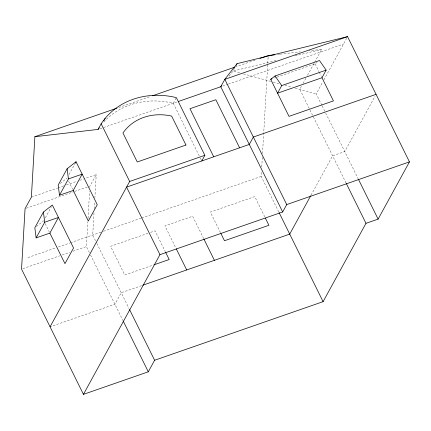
<?xml version="1.0" encoding="UTF-8"?>
<svg xmlns="http://www.w3.org/2000/svg" width="431" height="431" viewBox="0 0 431 431"><rect width="100%" height="100%" fill="white"/><g stroke="black" fill="none" stroke-linecap="round" stroke-linejoin="round"><path stroke-width="0.32" stroke-dasharray="2.15 1.62" d="M89.368 252.571L86.399 246.559L87.843 221.712M88.037 218.355L89.594 191.488M89.831 187.458L89.907 186.117L96.221 174.587L84.142 178.79M94.001 212.866L92.713 235.024L96.576 242.842M94.233 208.836L94.664 201.449M94.858 198.093L96.221 174.587M278.722 211.88L261.197 176.419L261.509 171.048M261.746 167.018L262.328 156.943M262.527 153.587L268.141 56.881M45.336 217.806L51.375 206.778M69.014 174.566L75.398 162.907M103.796 122.016A75.689 66.606 28.7 0 1 173.246 103.268L176.344 97.611M234.583 68.2L233.02 71.05L228.532 76.799M301.393 86.426L299.782 89.362L313.095 116.295M303.004 83.485L305.902 78.194M307.513 75.253L314.274 62.904M314.598 62.317L321.682 49.376L308.984 50.842M321.86 105.293L316.214 93.872L322.636 82.149M323.918 79.805L347.241 37.217M311.004 195.248L332.613 155.785L344.73 151.572L375.099 96.113M60.275 183.434L67.101 178.062M36.398 226.49L43.746 220.71M277.041 77.111L315.131 63.863L317.06 62.382M118.805 107.508L150.597 96.452M235.154 67.037L256.138 59.737M99.944 128.767L177.049 101.948M222.682 86.071L227.773 84.304M228.408 84.083L343.502 44.048M274.504 77.995L276.411 77.332M31.377 197.145L57.442 188.078M58.077 187.857L63.799 185.863M66.342 184.98L77.149 181.219M79.692 180.336L83.506 179.01M26.329 208.232L74.013 191.644M74.649 191.423L88.635 186.558M27.864 257.582L55.841 247.852M58.384 246.968L69.827 242.987M70.463 242.766L100.978 232.153M103.521 231.269L141.034 218.221M141.67 218L261.197 176.419M22.821 268.675L59.699 255.847M62.242 254.963L69.87 252.307M73.049 251.203L86.399 246.559M148.038 233.273L110.584 246.3L124.758 274.973L153.317 265.038M150.575 232.39L155.02 230.844L165.353 251.752M141.573 285.651L121.23 292.724L114.915 304.259L50.066 326.817M276.05 60.534L233.02 71.05L240.153 73.006M294.955 55.911L321.682 49.376M277.575 54.457L279.579 54.231M280.247 54.15L300.294 51.844M243.391 73.895L270.614 81.362M273.211 82.073L279.04 83.673M284.875 85.273L292.008 87.229M295.246 88.118L316.214 93.872M315.131 63.863L319.005 71.708M319.301 72.311L321.391 76.529M322.156 105.891L325.427 112.507M325.723 113.105L358.145 178.709M313.391 116.893L346.023 182.922M264.779 216.917L254.743 196.606L210.312 212.063L220.645 232.972M173.246 103.268L199.979 157.363M200.275 157.961L201.762 160.968M203.669 238.585L192.63 216.26L164.928 225.892L175.961 248.224M68.561 181.015L72.645 189.284M96.873 243.44L128.977 308.402M90.558 254.974L122.964 320.54M45.207 223.662L49.29 231.932"/><path stroke-width="0.65" d="M116.898 108.17L34.884 136.702L31.377 197.145L25.057 208.674L21.55 269.116L83.447 394.354L148.296 371.797L154.61 360.262L323.094 301.657L365.989 223.323L378.111 219.11L409.45 161.884L347.553 36.646L237.072 63.648L224.826 79.336L220.774 86.733L178.315 101.506M49.872 233.112L64.968 263.648L73.55 247.976L52.329 205.037L43.407 212.057L34.825 227.73L36.134 237.89L49.872 233.112L58.46 217.439L44.722 222.218L36.134 237.89M73.227 190.464L88.323 221.001L97.255 204.682L76.034 161.744L67.117 168.763L58.18 185.082L59.489 195.243L73.227 190.464L82.165 174.146L68.427 178.924L59.489 195.243M75.398 162.907L76.034 161.744M34.884 136.702L98.047 129.424L101.145 123.767L105.132 118.385A75.689 66.606 28.7 0 1 176.344 97.611L204.86 155.311L201.762 160.968M103.893 120.648L105.132 118.385M50.066 326.817L129.661 181.467L204.86 155.311M236.14 65.356L237.072 63.648M83.447 394.354L159.944 254.662L282.671 211.971L286.723 204.574L409.45 161.884M326.154 70.124L281.723 85.575L277.553 93.193L321.984 77.736L326.154 70.124L319.473 60.529L275.043 75.98L270.695 79.32L289.002 116.359L333.432 100.902L321.984 77.736M310.681 195.836L289.713 234.119L142.844 285.209M98.047 129.424L99.243 127.813M221.593 85.688L220.774 86.733L282.671 211.971M152.504 95.79L234.518 67.258M259.952 58.411L268.217 55.54L274.903 54.769M347.553 36.646L224.826 79.336L286.723 204.574M270.695 79.32L271.966 78.878M376.069 94.346L253.342 137.036L249.29 144.433L126.563 187.124L159.944 254.662M153.953 264.817L169.189 259.521L165.644 252.35M275.043 75.98L281.723 85.575M358.441 179.312L378.111 219.11M346.319 183.525L365.989 223.323M279.024 212.483L323.094 301.657M239.604 147.806L215.839 99.723L189.963 108.725L213.728 156.803M265.372 218.113L268.917 225.284L224.481 240.74L220.941 233.57M203.965 239.189L214.406 260.313M176.263 248.827L186.704 269.951M101.145 123.767L129.661 181.467M129.575 309.609L154.61 360.262M123.261 321.143L148.296 371.797M67.117 168.763L68.427 178.924M43.407 212.057L44.722 222.218M185.96 145.042L137.273 161.975L122.964 133.023A50.298 44.258 28.7 0 1 171.651 116.084L185.96 145.042"/></g></svg>
